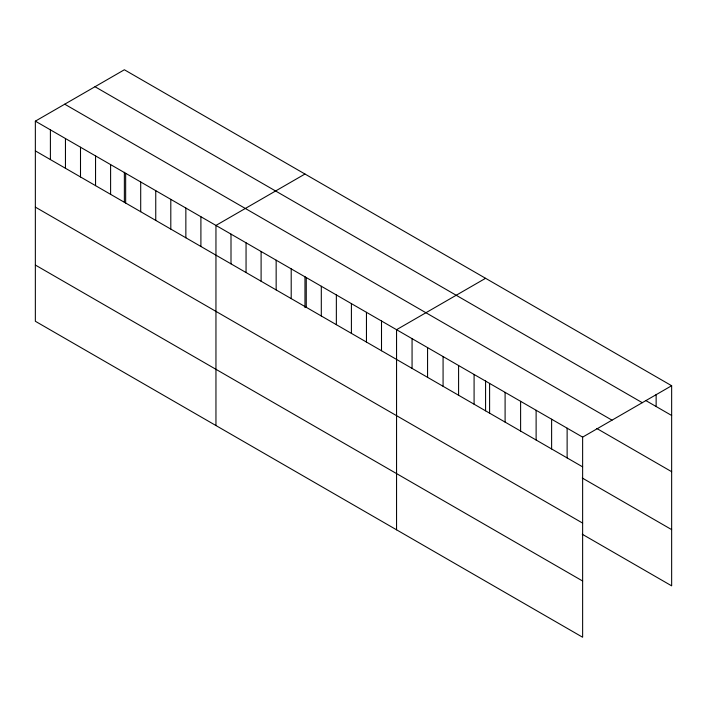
<?xml version="1.0" encoding="UTF-8"?>
<svg xmlns="http://www.w3.org/2000/svg" width="707" height="707" viewBox="0 0 707 707"><rect width="100%" height="100%" fill="white"/><g stroke="black" fill="none" stroke-linecap="round" stroke-linejoin="round"><path stroke-width="1.06" d="M35.35 121.153L582.63 437.129L582.63 637.237L35.35 321.27L35.35 121.153L124.37 69.763L671.65 385.73L671.65 585.847L582.259 534.236M304.973 174.028L215.953 225.427L215.953 425.534M485.576 278.302L396.556 329.692L396.556 529.808M582.63 437.129L671.65 385.73M646.11 400.728L671.65 415.477M94.994 86.722L642.274 402.69M64.726 104.194L612.006 420.17M596.858 428.513L671.65 471.693M35.35 150.891L582.63 466.867M582.259 478.012L671.65 529.623M35.35 207.116L582.63 523.092M35.35 265.045L582.63 581.013M656.14 394.4L656.14 406.516M567.129 428.177L567.129 457.915M551.619 419.224L551.619 448.963M536.118 410.272L536.118 440.01M520.608 401.32L520.608 431.058M505.098 392.367L505.098 422.106M489.598 383.415L489.598 413.153M485.576 380.817L485.576 410.811M474.088 374.454L474.088 404.201M458.587 365.501L458.587 395.248M443.077 356.549L443.077 386.296M427.567 347.597L427.567 377.344M412.066 338.644L412.066 368.391M381.506 321.005L381.506 350.743M366.456 312.317L366.456 342.055M351.406 303.63L351.406 333.368M336.355 294.943L336.355 324.681M321.305 286.247L321.305 315.994M306.255 277.559L306.255 307.298M304.973 276.543L304.973 307.58M291.204 268.872L291.204 298.61M276.154 260.185L276.154 289.923M261.104 251.489L261.104 281.236M246.054 242.801L246.054 272.54M231.003 234.114L231.003 263.852M200.903 216.74L200.903 246.478M185.853 208.044L185.853 237.791M170.802 199.356L170.802 229.095M155.752 190.669L155.752 220.407M140.702 181.982L140.702 211.72M125.652 173.286L125.652 203.033M124.37 172.278L124.37 202.273M110.601 164.598L110.601 194.337M95.551 155.911L95.551 185.649M80.501 147.224L80.501 176.962M65.451 138.537L65.451 168.275M50.4 129.841L50.4 159.588"/></g></svg>
